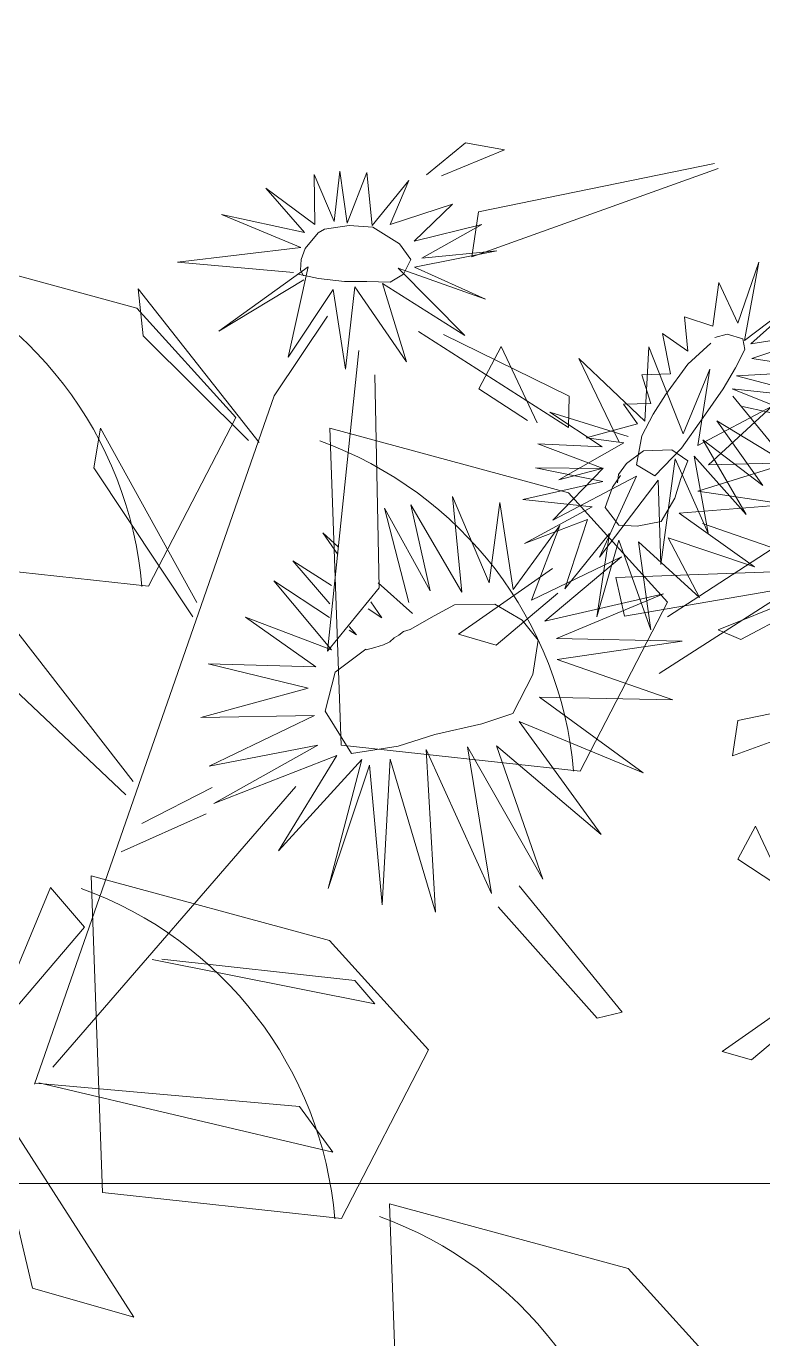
# Model space of a CAD drawing. Header units: millimetres. Extents: x 3614 to 12428, y -844 to 6844.
# Drawn here: x 5505.9656 to 5506.0588, y -474.1626 to -473.9965 of the extents above; entities that cross this region are included whole.
import ezdxf

# ---------------------------------------------------------------- set-up
doc = ezdxf.new("R2010")
doc.units = ezdxf.units.MM
doc.header["$LTSCALE"] = 40
doc.header["$MEASUREMENT"] = 0
doc.layers.get('0').update_dxf_attribs({"linetype": 'CONTINUOUS', "lineweight": 20})
doc.layers.add('Hatch', color=42, linetype='CONTINUOUS', lineweight=15)
doc.layers.add('landscaping', color=3, linetype='CONTINUOUS', lineweight=13)

# ---------------------------------------------------------------- blocks, each defined once
blk = doc.blocks.new('A$C4E7010DC')
at = {"layer": 'landscaping', "linetype": 'Continuous', "lineweight": 9}
for points in [[(2036.762533033689, 570.6752268509152, 0), (1979.372605653261, 576.9445312069292, 0), (1976.631995566131, 653.0094492384669, 0), (2033.903946628969, 637.4694359031272, 0), (2057.670375812479, 611.2151770833443, 0), (2036.762533033689, 570.6752268509152, 0)], [(2140.411362375773, 526.2770942224888, 0), (2083.021434994444, 532.5463985789538, 0), (2080.280824907314, 608.6113166104913, 0), (2137.552775970136, 593.0713032747008, 0), (2161.319205153676, 566.8170444549032, 0), (2140.411362375773, 526.2770942224888, 0)], [(2083.086856998344, 418.8484730432682, 0), (2025.696929617916, 425.1177773992821, 0), (2022.956319529884, 501.1826954308053, 0), (2080.228270592707, 485.6426820950145, 0), (2103.994699776231, 459.3884232752316, 0), (2083.086856998344, 418.8484730432682, 0)], [(2154.742436732748, 340.0674337579403, 0), (2097.352509352321, 346.3367381144053, 0), (2094.611899265176, 422.4016561459429, 0), (2151.883850327111, 406.8616428101377, 0), (2175.650279510621, 380.6073839903547, 0), (2154.742436732748, 340.0674337579403, 0)]]:
    blk.add_polyline3d(points, dxfattribs=at)
at = {"layer": 'landscaping', "lineweight": 9}
for centre in [(1942.741455512121, 562.7130866112564), (2046.390284853289, 518.3149539828153), (1989.065779475859, 410.8863328035949), (2060.721359211166, 332.105293518267)]:
    blk.add_arc(centre, 92.75070268292367, 4.906589353820811, 70.17167493991396, dxfattribs=at)
blk = doc.blocks.new('margarita')
at = {"layer": 'landscaping', "color": 86, "linetype": 'Continuous'}
for p, q in [((99.49688093906708, 207.2201196195241), (99.51360220290123, 207.2339131926935)), ((99.51360220290123, 207.2339131926935), (99.53031811175224, 207.2308639009253)), ((99.53031811175224, 207.2308639009253), (99.50332869480292, 207.2197130841956)), ((99.51631449051048, 207.1850031901784), (99.62187697566222, 207.2228961088127)), ((99.6204042191329, 207.2249563741366), (99.5191969427814, 207.2042447606416)), ((99.5191969427814, 207.2042447606416), (99.51631449051048, 207.1850031901784)), ((99.37321339031547, 207.1712214539577), (99.37535788919115, 207.1511020485603)), ((99.42513771189131, 207.1053350306001), (99.37321339031547, 207.1712214539577)), ((99.43160235658723, 207.125398115781), (99.45447021630629, 207.1595921862732)), ((99.37535788919115, 207.1511020485603), (99.42054645176444, 207.1062466639941)), ((99.55778343350849, 207.1118205441271), (99.49348139871944, 207.153019702517)), ((99.50408664023031, 207.1516688870242), (99.55805391690765, 207.1252456772266)), ((99.4543852000016, 207.0159543611393), (99.46786367074913, 207.1448739763589)), ((99.52892754416962, 207.1464953635664), (99.51925044722358, 207.1283565848949)), ((99.54429598068148, 207.113817105577), (99.52892754416962, 207.1464953635664)), ((99.47465873755036, 207.1343530061961), (99.47663818579343, 207.0430375763354)), ((99.51925044722358, 207.1283565848949), (99.5401404115734, 207.1147625374301)), ((99.43160235658723, 207.125398115781), (99.32878207112957, 206.8303359649322)), ((99.55805391690765, 207.1252456772266), (99.55778343350849, 207.1118205441271)), ((99.35713951811695, 207.1114702909357), (99.35422210382404, 207.0945800595919)), ((99.39837136991716, 207.0367845331086), (99.35713951811695, 207.1114702909357)), ((99.35422210382404, 207.0945800595919), (99.39665870355024, 207.0306757739947)), ((99.65536276510142, 207.0665017790303), (99.60024191108141, 207.0307094095631)), ((99.59659198065262, 207.0063371123211), (99.67841401139452, 207.0588707509657)), ((99.55089615778502, 207.0512973060239), (99.51063925821978, 207.0231795330253)), ((99.62190731880173, 207.0251090081781), (99.67904780469887, 207.0480159833913)), ((99.6842401230834, 207.0487818618369), (99.6317070517766, 207.0209795700062)), ((99.47663818579343, 207.0430375763354), (99.4543852000016, 207.0159543611393)), ((99.52675510581815, 207.0184528067595), (99.55316972695351, 207.0407886710868)), ((99.37107491241852, 206.960043501659), (99.3161483945307, 207.030768221649)), ((99.51063925821978, 207.0231795330253), (99.52675510581815, 207.0184528067595)), ((99.6317070517766, 207.0209795700062), (99.62190731880173, 207.0251090081781)), ((99.31482653241423, 207.004584556158), (99.36786983964242, 206.954360592413)), ((99.44080880702963, 206.9578452768334), (99.33667201476726, 206.8376500976489)), ((99.37480366645431, 206.9420379575585), (99.40496634672165, 206.957419874608)), ((99.36597168717152, 206.9299426444608), (99.40233971985948, 206.9461680224347)), ((99.30481055921372, 206.8404301960307), (99.3356652835552, 206.9145515841706)), ((99.3356652835552, 206.9145515841706), (99.35025337107763, 206.8975699898863)), ((99.58073259360563, 206.8611105066195), (99.53656949015793, 206.9152831108667)), ((99.52764471391122, 206.9062588195403), (99.56998494198385, 206.8586468821319)), ((99.35025337107763, 206.8975699898863), (99.30771738774266, 206.8480829388655)), ((99.47472551100613, 206.8646603386921), (99.37918422720458, 206.8836939966327)), ((99.38340259459328, 206.8838396900602), (99.46607394859596, 206.8746762107894)), ((99.46607394859596, 206.8746762107894), (99.47472551100613, 206.8646603386921)), ((99.56998494198385, 206.8586468821319), (99.58073259360563, 206.8611105066195)), ((99.29824101170128, 206.844268591461), (99.37138902698015, 206.7303989232402)), ((99.3278450784683, 206.7427792303838), (99.30481055921372, 206.8404301960307)), ((99.32918876733568, 206.8307306017217), (99.44240861396764, 206.8206751324769)), ((99.45675645373429, 206.8011403090579), (99.33063841205403, 206.8308430570067)), ((99.44240861396764, 206.8206751324769), (99.45675645373429, 206.8011403090579)), ((99.37138902698015, 206.7303989232402), (99.3278450784683, 206.7427792303838))]:
    blk.add_line(p, q, dxfattribs=at)
at = {"layer": 'landscaping', "color": 50, "linetype": 'Continuous'}
for p, q in [((99.44865793500477, 207.2203466353782), (99.45723350199316, 207.2001263194602)), ((99.44903395621792, 207.1988202378852), (99.44865793500477, 207.2203466353782)), ((99.45723350199316, 207.2001263194602), (99.45976015501371, 207.2217434875109)), ((99.45976015501371, 207.2217434875109), (99.46278168259056, 207.199485507434)), ((99.46278168259056, 207.199485507434), (99.47123156972313, 207.2211609649249)), ((99.47123156972313, 207.2211609649249), (99.4735333669676, 207.1984449474611)), ((99.4735333669676, 207.1984449474611), (99.48928515237516, 207.2177410212965)), ((99.48928515237516, 207.2177410212965), (99.48126883903812, 207.1987772197136)), ((99.42798643774869, 207.2144582221641), (99.44903395621792, 207.1988202378852)), ((99.44455755834792, 207.1953937606694), (99.42798643774869, 207.2144582221641)), ((99.48126883903812, 207.1987772197136), (99.5080775640852, 207.2075509410652)), ((99.5080775640852, 207.2075509410652), (99.49162960957274, 207.1916822905435)), ((99.40892789893408, 207.2030730936508), (99.44455755834792, 207.1953937606694)), ((99.44300584434771, 207.1889815409554), (99.40892789893408, 207.2030730936508)), ((99.44486966942812, 207.1885905216847), (99.45038547379974, 207.1953102532372)), ((99.45038547379974, 207.1953102532372), (99.45317453261785, 207.1968656235823)), ((99.45317453261785, 207.1968656235823), (99.4637300003113, 207.1983544643309)), ((99.4637300003113, 207.1983544643309), (99.47381067091735, 207.1976630526345)), ((99.47381067091735, 207.1976630526345), (99.48525258824414, 207.190517590166)), ((99.49162960957274, 207.1916822905435), (99.52060748678268, 207.1988830669198)), ((99.52060748678268, 207.1988830669198), (99.49488569552094, 207.1844374216496)), ((99.39002471858645, 207.1827291458107), (99.44300584434771, 207.1889815409554)), ((99.48525258824414, 207.190517590166), (99.49008582849794, 207.183797272789)), ((99.44290211827798, 207.1791992167986), (99.44318384437963, 207.1839071079829)), ((99.44318384437963, 207.1839071079829), (99.44486966942812, 207.1885905216847)), ((99.49008582849794, 207.183797272789), (99.48701304956866, 207.1775338565764)), ((99.5269814480394, 207.1875972365607), (99.49173581458332, 207.1805772408138)), ((99.49488569552094, 207.1844374216496), (99.5269814480394, 207.1875972365607)), ((99.43984604199804, 207.178293139666), (99.39002471858645, 207.1827291458107)), ((99.4461311725755, 207.1806553199357), (99.40784948951088, 207.1530508516971)), ((99.43759857476593, 207.1419705159855), (99.4461311725755, 207.1806553199357)), ((99.45061594578812, 207.1756471800376), (99.4418485577243, 207.1775106744805)), ((99.44416074810371, 207.1768866346996), (99.44290211827798, 207.1791992167986)), ((99.48701304956866, 207.1775338565764), (99.48134683140366, 207.1741494823797)), ((99.48476137347973, 207.180170605482), (99.51329995605565, 207.151323428626)), ((99.52222779149557, 207.1668765127689), (99.48476137347973, 207.180170605482)), ((99.49173581458332, 207.1805772408138), (99.52222779149557, 207.1668765127689)), ((99.40784948951088, 207.1530508516971), (99.444294936494, 207.1751568316834)), ((99.46171123263693, 207.1743664756473), (99.45061594578812, 207.1756471800376)), ((99.4713001659583, 207.1744413272491), (99.46171123263693, 207.1743664756473)), ((99.46608589568498, 207.1721612152959), (99.46214765873206, 207.1367786398857)), ((99.4883068996375, 207.1400125349448), (99.46608589568498, 207.1721612152959)), ((99.48134683140366, 207.1741494823797), (99.4713001659583, 207.1744413272491)), ((99.4780558261548, 207.1734919799437), (99.4883068996375, 207.1400125349448)), ((99.51329995605565, 207.151323428626), (99.4780558261548, 207.1734919799437)), ((99.45690151878273, 207.1710475412338), (99.43759857476593, 207.1419705159855)), ((99.46214765873206, 207.1367786398857), (99.45690151878273, 207.1710475412338)), ((99.59223256794589, 207.1463350211693), (99.59047228437277, 207.1145025268941)), ((99.60693624994143, 207.1090766304929), (99.59223256794589, 207.1463350211693)), ((99.56213111214458, 207.1414643244374), (99.57950468216123, 207.1055003054064)), ((99.59047228437277, 207.1145025268941), (99.56213111214458, 207.1414643244374)), ((99.61834962946803, 207.1367693143246), (99.60693624994143, 207.1090766304929)), ((99.61315379049128, 207.1041256776036), (99.61834962946803, 207.1367693143246)), ((99.54977228383284, 207.1184084065686), (99.57222257776093, 207.1034870623753)), ((99.58339496816923, 207.1079745994012), (99.54977228383284, 207.1184084065686)), ((99.64510005817404, 207.1209137528698), (99.61315379049128, 207.1041256776036)), ((99.61773735684193, 207.0957882059539), (99.64510005817404, 207.1209137528698)), ((99.54455853334372, 207.1047823494049), (99.57264384968124, 207.0942810689492)), ((99.57222257776093, 207.1034870623753), (99.54455853334372, 207.1047823494049)), ((99.54360092004524, 207.0945646798674), (99.57249954458744, 207.0886550560584)), ((99.57264384968124, 207.0942810689492), (99.54360092004524, 207.0945646798674)), ((99.61321055301792, 207.0845684865221), (99.65223389307852, 207.096651824328)), ((99.65223389307852, 207.096651824328), (99.61773735684193, 207.0957882059539)), ((99.57249954458744, 207.0886550560584), (99.5382426812282, 207.080926411107)), ((99.50801519587989, 207.0822397628437), (99.51206890921443, 207.0412585308439)), ((99.52371783566588, 207.0452404094878), (99.50801519587989, 207.0822397628437)), ((99.6517182759268, 207.0788616571573), (99.61321055301792, 207.0845684865221)), ((99.47879712701193, 207.0772560505093), (99.48922875624565, 207.0367685783544)), ((99.49845973795834, 207.0418326899859), (99.47879712701193, 207.0772560505093)), ((99.49020680271204, 207.0786847773606), (99.49845973795834, 207.0418326899859)), ((99.51206890921443, 207.0412585308439), (99.49020680271204, 207.0786847773606)), ((99.52833922361279, 207.0796519124395), (99.52371783566588, 207.0452404094878)), ((99.53400006502724, 207.0424161982066), (99.52833922361279, 207.0796519124395)), ((99.5382426812282, 207.080926411107), (99.56794466561321, 207.077797249304)), ((99.56794466561321, 207.077797249304), (99.53882577617863, 207.062135222101)), ((99.60519900083773, 207.0750724126138), (99.6517182759268, 207.0788616571573)), ((99.53882577617863, 207.062135222101), (99.5658851876486, 207.0723837496484)), ((99.5658851876486, 207.0723837496484), (99.55623246696058, 207.0426561433492)), ((99.63746533688824, 207.0520359530144), (99.60519900083773, 207.0750724126138)), ((99.64408400494509, 207.0607008086479), (99.61517137463278, 207.0705922763563)), ((99.4588511893388, 207.0573728337844), (99.45234397603001, 207.0666914656554)), ((99.45901270863165, 207.0606952779932), (99.45234397603001, 207.0666914656554)), ((99.55403766137572, 207.0698711843212), (99.53400006502724, 207.0424161982066)), ((99.5419434570777, 207.0377796679593), (99.55403766137572, 207.0698711843212)), ((99.55623246696058, 207.0426561433492), (99.5753889092778, 207.0664199226727)), ((99.5753889092778, 207.0664199226727), (99.56985025358759, 207.0306704687172)), ((99.56985025358759, 207.0306704687172), (99.57940994528565, 207.0634720878026)), ((99.57940994528565, 207.0634720878026), (99.59303695264386, 207.0250429180166)), ((99.58777195422931, 207.0628519648928), (99.61397650652428, 207.0389831816175)), ((99.59303695264386, 207.0250429180166), (99.58777195422931, 207.0628519648928)), ((99.60047171306931, 207.0645623129311), (99.63746533688824, 207.0520359530144)), ((99.61397650652428, 207.0389831816175), (99.60047171306931, 207.0645623129311)), ((99.45540519242307, 207.0362029014685), (99.4395698361412, 207.0546524264872)), ((99.4561289378816, 207.044082479726), (99.4395698361412, 207.0546524264872)), ((99.58046208005285, 207.0563433811146), (99.5419434570777, 207.0377796679593)), ((99.54759888941092, 207.0288001734787), (99.58046208005285, 207.0563433811146)), ((99.45530693662351, 207.0304099500793), (99.43134196178696, 207.0460442814715)), ((99.43134196178696, 207.0460442814715), (99.45609613293516, 207.0164481672711)), ((99.47616405943464, 207.0452705951883), (99.49090995793811, 207.0320083471763)), ((99.47306319487384, 207.0370160425671), (99.47777443073728, 207.0302651976838)), ((99.59845971918017, 207.0405339996325), (99.54759888941092, 207.0288001734787)), ((99.55254838428628, 207.0213957984565), (99.59845971918017, 207.0405339996325)), ((99.4718078896433, 207.0340751456326), (99.47777443073728, 207.0302651976838)), ((99.41928195260073, 207.0304367857267), (99.44936562832943, 207.0092249803189)), ((99.45609613293516, 207.0164481672711), (99.41928195260073, 207.0304367857267)), ((99.46376681904323, 207.0264594210709), (99.46682563608485, 207.0228953202991)), ((99.46371427782087, 207.0249257635401), (99.46682563608485, 207.0228953202991)), ((99.60645879254484, 207.0201425840295), (99.55254838428628, 207.0213957984565)), ((99.55295557996048, 207.012371259871), (99.60645879254484, 207.0201425840295)), ((99.40318021173037, 207.0105318217741), (99.44613571030865, 207.0000998386988)), ((99.44936562832943, 207.0092249803189), (99.40318021173037, 207.0105318217741)), ((99.60257357769966, 206.9950278655834), (99.55295557996048, 207.012371259871)), ((99.44613571030865, 207.0000998386988), (99.40015534934895, 206.9874758113313)), ((99.54531434476542, 206.9962008348089), (99.60257357769966, 206.9950278655834)), ((99.58983035122186, 206.963790711681), (99.54531434476542, 206.9962008348089)), ((99.40015534934895, 206.9874758113313), (99.4487963258042, 206.9883514250963)), ((99.4487963258042, 206.9883514250963), (99.40367384744677, 206.9665562771069)), ((99.53664581605356, 206.9857480834018), (99.58983035122186, 206.963790711681)), ((99.57175189678104, 206.9373924147277), (99.53664581605356, 206.9857480834018)), ((99.40367384744677, 206.9665562771069), (99.45022269909289, 206.9756015529701)), ((99.45022269909289, 206.9756015529701), (99.40564171061779, 206.9505886464899)), ((99.51444102427764, 206.9749684309861), (99.54669596272501, 206.9182421761506)), ((99.52471923744163, 206.9120087806208), (99.51444102427764, 206.9749684309861)), ((99.526947418071, 206.9753959813172), (99.57175189678104, 206.9373924147277)), ((99.54669596272501, 206.9182421761506), (99.526947418071, 206.9753959813172)), ((99.40564171061779, 206.9505886464899), (99.45844122357911, 206.9711679097429)), ((99.45844122357911, 206.9711679097429), (99.43346715787027, 206.9302879141586)), ((99.43346715787027, 206.9302879141586), (99.46907538256113, 206.9694572529248)), ((99.46907538256113, 206.9694572529248), (99.45469713115361, 206.914185650609)), ((99.47784910707928, 206.9071050619522), (99.48130664391834, 206.9696819162349)), ((99.48130664391834, 206.9696819162349), (99.50069571985952, 206.9039867243403)), ((99.49673924374376, 206.9737757671884), (99.52471923744163, 206.9120087806208)), ((99.50069571985952, 206.9039867243403), (99.49673924374376, 206.9737757671884)), ((99.45469713115361, 206.914185650609), (99.47247340018896, 206.967002710156)), ((99.47247340018896, 206.967002710156), (99.47784910707928, 206.9071050619522))]:
    blk.add_line(p, q, dxfattribs=at)
for points in [[(99.57881458486395, 207.0880586876274), (99.5792620418863, 207.0917162506435), (99.58269551907301, 207.096329621473), (99.58985682870123, 207.1017748019478), (99.60207416849676, 207.1021789260905), (99.60900253250166, 207.0974646586803), (99.6059381364032, 207.0899812364316), (99.60339219571821, 207.081451779296), (99.59744847629696, 207.0715724878514), (99.58725515490721, 207.0695139497669), (99.57934191622444, 207.0699863389523), (99.57351003142028, 207.0775038069199), (99.57662222989045, 207.0862587349421), (99.58002778661086, 207.0912320244399)], [(99.48989400821456, 207.0251803190454), (99.5002076424878, 207.0310666279969), (99.50889892278644, 207.0357568781792), (99.52612601550872, 207.0360220504772), (99.537868318006, 207.0291676923704), (99.54478567825007, 207.0206000315316), (99.54247186445923, 207.0059622307489), (99.53385234711531, 206.9892274529273), (99.52061936466741, 206.9847194843674), (99.5004876064641, 206.9802129549221), (99.4847040767592, 206.9752383240759), (99.46468342296318, 206.9720794243323), (99.45336009779129, 206.9902119694392), (99.45767184495004, 207.0068803768445), (99.47092061038386, 207.0167446101384)], [(99.48989400821456, 207.0251803190454), (99.48700791346508, 207.0243586414345), (99.48504875627395, 207.0227332476048), (99.48305160727271, 207.0216234598485), (99.48112744790987, 207.0199606607777), (99.47844078237772, 207.0186369035053), (99.47477641099279, 207.0175171395326), (99.47097846768186, 207.0164642451389), (99.47092061038386, 207.0167446101384)]]:
    blk.add_lwpolyline(points, dxfattribs=at)
blk = doc.blocks.new('FLORES')
at = {"color": 86, "linetype": 'Continuous'}
for p, q in [((-0.308656170687442, -0.4403979416059089), (-0.2909181706874335, -0.4125879416063185)), ((-0.2909181706874335, -0.4125879416063185), (-0.2881541706875907, -0.4270349416058822)), ((-0.2881541706875907, -0.4270349416058822), (-0.2961511706877502, -0.4478019416058602)), ((-0.3604181706874954, -0.5268969416059122), (-0.3655061706873823, -0.4898769416061556)), ((-0.3564921706876305, -0.5263549416061438), (-0.3428241706875781, -0.4931279416062468)), ((-0.3322101706877731, -0.5016159416057349), (-0.3573641706877026, -0.5297859416062352)), ((-0.449983170687716, -0.5135339416058855), (-0.4428591706875127, -0.5267169416059119)), ((-0.3700131706874856, -0.5444139416061377), (-0.449983170687716, -0.5135339416058855)), ((-0.3508221706876213, -0.5935329416063837), (-0.2646001706877143, -0.5124509416057778)), ((-0.2646001706877143, -0.5124509416057778), (-0.2648901706876643, -0.5397189416055995)), ((-0.2327571706875062, -0.5167849416059767), (-0.2187991706875039, -0.5232859416058206)), ((-0.2161821706874036, -0.6666689416063605), (-0.2327571706875062, -0.5167849416059767)), ((-0.2187991706875039, -0.5232859416058206), (-0.2126921706878022, -0.6547499416058713)), ((-0.4428591706875127, -0.5267169416059119), (-0.3730671706877331, -0.5482059416056586)), ((-0.3605631706874703, -0.5292449416058957), (-0.3499481706877816, -0.6310939416055703)), ((-0.6451081706874504, -0.5435119416063685), (-0.6615381706875783, -0.547844941606229)), ((-0.627370170687442, -0.5559709416059491), (-0.6451081706874504, -0.5435119416063685)), ((-0.2648901706876643, -0.5397189416055995), (-0.3548921706875774, -0.5998529416058886)), ((-0.6615381706875783, -0.547844941606229), (-0.6337671706875483, -0.5568749416063952)), ((-0.4526701706874121, -0.5547479416057399), (-0.3434311706875235, -0.6679089416059583)), ((-0.4197911706875459, -0.5677999416059833), (-0.4526701706874121, -0.5547479416057399)), ((-0.3490231706875022, -0.6506649416062942), (-0.4197911706875459, -0.5677999416059833)), ((-0.2126921706878022, -0.6547499416058713), (-0.1940821706877216, -0.5776419416063732)), ((-0.1940821706877216, -0.5776419416063732), (-0.1930631706874521, -0.6123139416061463)), ((-0.5469641706874029, -0.6648629416061455), (-0.500291170687575, -0.59515794160626)), ((-0.500291170687575, -0.59515794160626), (-0.5008731706876972, -0.6153829416055601)), ((-0.5008731706876972, -0.6153829416055601), (-0.5424571706877545, -0.6635989416056987)), ((-0.1809951706874528, -0.6175499416061144), (-0.22257917068751, -0.6803939416061553)), ((-0.1930631706874521, -0.6123139416061463), (-0.2073131706876268, -0.6524029416062262)), ((-0.629260170687445, -0.6247739416060654), (-0.6810221706874984, -0.6552919416056397)), ((-0.6797141706876177, -0.6686559416060049), (-0.6187911706876151, -0.6226069416055111)), ((-0.5692111706877371, -0.7562379416061163), (-0.5926201706876384, -0.6287469416059253)), ((-0.2562711706874836, -0.6365349416058166), (-0.3506621706875705, -0.7441879416058442)), ((-0.2474971706875806, -0.6701839416057851), (-0.2562711706874836, -0.6365349416058166)), ((-0.5985811706874813, -0.6397619416059686), (-0.5934921706877107, -0.7309569416059392)), ((-0.5149761706876747, -0.7311379416062778), (-0.4796441706877488, -0.6534869416057631)), ((-0.4796441706877488, -0.6534869416057631), (-0.475429170687818, -0.670100941605881)), ((-0.6810221706874984, -0.6552919416056397), (-0.6797141706876177, -0.6686559416060049)), ((-0.4261371706876674, -0.6580009416059625), (-0.4408241706875346, -0.6679339416062362)), ((-0.3867351706877855, -0.8181789416060496), (-0.4261371706876674, -0.6580009416059625)), ((-0.0684561706877105, -0.6587229416057312), (-0.21211017068768, -0.6648629416061455)), ((-0.0715101706875032, -0.6802129416058165), (-0.0684561706877105, -0.6587229416057312)), ((-0.4408241706875346, -0.6679339416062362), (-0.3848451706877824, -0.8299169416061998)), ((-0.2147291706875478, -0.6670309416061287), (-0.0715101706875032, -0.6802129416058165)), ((-0.475429170687818, -0.670100941605881), (-0.5127961706877217, -0.7370959416060145)), ((-0.3490231706875022, -0.7438289416061821), (-0.2474971706875806, -0.6701839416057851)), ((-0.7958881706873911, -0.7307769416059386), (-0.773496170687537, -0.7213859416063431)), ((-0.773496170687537, -0.7213859416063431), (-0.7157721706877567, -0.7528079416063636)), ((-0.7102481706876063, -0.776824941606094), (-0.7958881706873911, -0.7307769416059386)), ((-0.5934921706877107, -0.7309569416059392), (-0.5692111706877371, -0.7562379416061163)), ((-0.4818261706874696, -0.8055379416057917), (-0.4325341706877738, -0.7307769416059386)), ((-0.4325341706877738, -0.7307769416059386), (-0.4291911706874603, -0.7567799416058847)), ((-0.1245801706874374, -0.7609339416060834), (-0.2327571706875062, -0.7313189416057071)), ((-0.2314481706877416, -0.7291509416057238), (-0.1289421706875657, -0.7419729416063205)), ((-0.1289421706875657, -0.7419729416063205), (-0.1245801706874374, -0.7609339416060834)), ((-0.4291911706874603, -0.7567799416058847), (-0.4781911706874383, -0.8109559416055276)), ((-0.3548921706875774, -0.76617094160639), (-0.4129061706877624, -0.9021509416064076)), ((-0.3668151706876017, -0.7948829416057493), (-0.2618361706874168, -0.7822429416058299)), ((-0.2618361706874168, -0.7822429416058299), (-0.2762311706875664, -0.8003019416058235)), ((-0.2762311706875664, -0.8003019416058235), (-0.3655061706873823, -0.7974119416060717)), ((-0.1469721706877465, -0.8340709416063987), (-0.13417717068765, -0.8003019416058235)), ((-0.13417717068765, -0.8003019416058235), (-0.1231261706876978, -0.8176379416057102)), ((-0.4841511706873975, -0.8237779416061242), (-0.5154131706878218, -0.8107749416060983)), ((-0.5511811706875565, -0.8131229416060817), (-0.4380601706876919, -0.9249039416056914)), ((-0.1231261706876978, -0.8176379416057102), (-0.1429021706877904, -0.832806941605952)), ((-0.4744101706875484, -0.8351539416055969), (-0.5119241706876494, -0.8217899416061412)), ((-0.4110161706877591, -0.8981769416062093), (-0.2778311706876195, -0.847613941605516)), ((-0.2778311706876195, -0.847613941605516), (-0.2784131706877417, -0.8692839416056017)), ((-0.4430041706874876, -0.8481549416058554), (-0.4562351706873926, -0.8662139416058494)), ((-0.4065091706876558, -0.9196679416057236), (-0.4430041706874876, -0.8481549416058554)), ((-0.6832041706876737, -0.9203899416064016), (-0.6433631706874225, -0.8629639416060966)), ((-0.4562351706873926, -0.8662139416058494), (-0.4099991706877121, -0.9122629416063432)), ((-0.6337671706875483, -0.8712709416061557), (-0.6722981706876965, -0.922014941606278)), ((-0.2784131706877417, -0.8692839416056017), (-0.4066541706876309, -0.8983589416059771)), ((-0.5777891706876801, -0.9086519416062516), (-0.4840061706874226, -0.8822859416061986)), ((-0.4882231706875757, -0.8824669416056281), (-0.5699381706873794, -0.8979969416062091)), ((-0.2423531706873803, -0.8947459416061176), (-0.2142921706874006, -0.8826479416059669)), ((-0.2423531706873803, -0.8947459416061176), (-0.3404971706874278, -0.924000941605584)), ((-0.1487171706877746, -0.8969139416061009), (-0.1064061706876203, -0.9218339416059392)), ((-0.5699381706873794, -0.8979969416062091), (-0.5777891706876801, -0.9086519416062516)), ((-0.4134881706874296, -0.90594194160559), (-0.2909181706874335, -0.953074941605621)), ((-0.2814671706875344, -0.9097349416063591), (-0.2269411706876383, -0.9333909416057506)), ((-0.2174901706877392, -0.928515941606122), (-0.2762311706875664, -0.9100969416061276)), ((-0.1221081706877669, -0.9277929416060144), (-0.1501711706875142, -0.9075669416063761)), ((-0.4002561706876408, -0.9153329416060956), (-0.464378170687411, -1.034518941605995)), ((-0.2945511706876971, -0.9844959416062125), (-0.4043291706877028, -0.9135279416062188)), ((-0.4043291706877028, -0.9135279416062188), (-0.3631791706876868, -1.018626941605645)), ((-0.3310461706875287, -1.012486941606141), (-0.4002561706876408, -0.9153329416060956)), ((-0.6722981706876965, -0.922014941606278), (-0.6832041706876737, -0.9203899416064016)), ((-0.4219221706877363, -1.018807941605982), (-0.4065091706876558, -0.9196679416057236)), ((-0.1064061706876203, -0.9218339416059392), (-0.1221081706877669, -0.9277929416060144)), ((-0.5549611706875625, -0.9705919416058464), (-0.4315181706876106, -0.931223941606106)), ((-0.4300641706874161, -0.931223941606106), (-0.5421671706878044, -0.9500059416062072)), ((-0.2269411706876383, -0.9333909416057506), (-0.2174901706877392, -0.928515941606122)), ((-0.5421671706878044, -0.9500059416062072), (-0.5549611706875625, -0.9705919416058464)), ((-0.2909181706874335, -0.953074941605621), (-0.2945511706876971, -0.9844959416062125)), ((-0.3631791706876868, -1.018626941605645), (-0.3310461706875287, -1.012486941606141)), ((-0.464378170687411, -1.034518941605995), (-0.4219221706877363, -1.018807941605982))]:
    blk.add_line(p, q, dxfattribs=at)
at = {"color": 221, "linetype": 'Continuous'}
for p, q in [((-0.3605991706873794, -0.4380209416061124), (-0.3660791706876409, -0.4543059416058103)), ((-0.3594161706875241, -0.4561739416060961), (-0.3605991706873794, -0.4380209416061124)), ((-0.3461961706877048, -0.437220941606313), (-0.3594161706875241, -0.4561739416060961)), ((-0.3508181706876314, -0.4552409416058369), (-0.3461961706877048, -0.437220941606313)), ((-0.3959571706874669, -0.4421589416063513), (-0.3935921706876399, -0.4572419416056733)), ((-0.377902170687463, -0.4549739416063975), (-0.3959571706874669, -0.4421589416063513)), ((-0.3749991706874027, -0.4416249416056531), (-0.3705931706873855, -0.4548399416055986)), ((-0.3660791706876409, -0.4543059416058103), (-0.3749991706874027, -0.4416249416056531)), ((-0.3236271706875016, -0.4437609416057171), (-0.3508181706876314, -0.4552409416058369)), ((-0.338674170687824, -0.4588449416062872), (-0.3236271706875016, -0.4437609416057171)), ((-0.4273411706878111, -0.4494999416058933), (-0.4117561706877101, -0.4617809416061506)), ((-0.3993961706875382, -0.4609809416063513), (-0.4273411706878111, -0.4494999416058933)), ((-0.3875741706875999, -0.446697941605919), (-0.377902170687463, -0.4549739416063975)), ((-0.3705931706873855, -0.4548399416055986), (-0.3875741706875999, -0.446697941605919)), ((-0.4112181706874767, -0.4527049416058734), (-0.3993961706875382, -0.4609809416063513)), ((-0.3935921706876399, -0.4572419416056733), (-0.4112181706874767, -0.4527049416058734)), ((-0.2868701706876493, -0.4563079416059851), (-0.338674170687824, -0.4588449416062872)), ((-0.3254541706875499, -0.4651179416062521), (-0.2868701706876493, -0.4563079416059851)), ((-0.4117561706877101, -0.4617809416061506), (-0.4459341706875934, -0.4637829416063255)), ((-0.4459341706875934, -0.4637829416063255), (-0.4149811706876392, -0.4693899416063803)), ((-0.2587121706875735, -0.4719249416060052), (-0.3254541706875499, -0.4651179416062521)), ((-0.4149811706876392, -0.4693899416063803), (-0.4578621706874915, -0.4748619416062071)), ((-0.4578621706874915, -0.4748619416062071), (-0.4045561706876982, -0.4712589416060954)), ((-0.4045561706876982, -0.4712589416060954), (-0.4477611706876419, -0.4931499416055092)), ((-0.4477611706876419, -0.4931499416055092), (-0.3944521706877424, -0.4721919416063546)), ((-0.4146591706877702, -0.4936829416058687), (-0.3885411706875459, -0.4685889416062424)), ((-0.3944521706877424, -0.4721919416063546), (-0.4146591706877702, -0.4936829416058687)), ((-0.3885411706875459, -0.4685889416062424), (-0.3941301706874185, -0.5030269416059241)), ((-0.3941301706874185, -0.5030269416059241), (-0.377902170687463, -0.4693899416063803)), ((-0.377902170687463, -0.4693899416063803), (-0.3748921706875592, -0.4938169416057577)), ((-0.3748921706875592, -0.4938169416057577), (-0.3689821706877012, -0.4697899416062798)), ((-0.3689821706877012, -0.4697899416062798), (-0.3607061706876777, -0.5014249416056487)), ((-0.3607061706876777, -0.5014249416056487), (-0.3622111706874023, -0.4705909416055081)), ((-0.3622111706874023, -0.4705909416055081), (-0.3346971706875195, -0.4946179416058956)), ((-0.3458741706873809, -0.4729929416055825), (-0.3036361706873833, -0.4999569416061719)), ((-0.3346971706875195, -0.4946179416058956), (-0.3458741706873809, -0.4729929416055825)), ((-0.3366311706874114, -0.4715259416055348), (-0.2839691706878113, -0.4919479416060426)), ((-0.3036361706873833, -0.4999569416061719), (-0.3366311706874114, -0.4715259416055348)), ((-0.3263141706876524, -0.4701899416061793), (-0.2587121706875735, -0.4719249416060052)), ((-0.2839691706878113, -0.4919479416060426), (-0.3216931706876096, -0.4696559416063907)), ((-0.1599441706877371, -0.4927499416056095), (-0.1486581706878098, -0.534929941605981)), ((-0.1457571706875171, -0.5251849416056871), (-0.1599441706877371, -0.4927499416056095)), ((-0.1371591706876245, -0.5022259416057864), (-0.1457571706875171, -0.5251849416056871)), ((-0.1321081706875304, -0.5257189416063853), (-0.1371591706876245, -0.5022259416057864)), ((-0.1867041706874772, -0.5105019416062646), (-0.1519901706875828, -0.5369309416058174)), ((-0.1486581706878098, -0.534929941605981), (-0.1867041706874772, -0.5105019416062646)), ((-0.1170611706876627, -0.5194449416060821), (-0.1321081706875304, -0.5257189416063853)), ((-0.1173831706875319, -0.5383999416056326), (-0.1170611706876627, -0.5194449416060821)), ((-0.1042701706875562, -0.5275869416057617), (-0.1173831706875319, -0.5383999416056326)), ((-0.1069581706875908, -0.5498789416063234), (-0.1042701706875562, -0.5275869416057617)), ((-0.2004621706875298, -0.5331939416058163), (-0.1518831706877393, -0.5449399416059464)), ((-0.1519901706875828, -0.5369309416058174), (-0.2004621706875298, -0.5331939416058163)), ((-0.1518831706877393, -0.5449399416059464), (-0.195518170687734, -0.5550859416055687)), ((-0.6018781706876837, -0.5529489416060756), (-0.6024161706874624, -0.5757749416055165)), ((-0.5917771706873795, -0.5739059416058013), (-0.6018781706876837, -0.5529489416060756)), ((-0.5904861706877969, -0.5514809416056892), (-0.5917771706873795, -0.5739059416058013)), ((-0.5862951706878051, -0.572837941606224), (-0.5904861706877969, -0.5514809416056892)), ((-0.5793091706874804, -0.5520149416063873), (-0.5862951706878051, -0.572837941606224)), ((-0.5780191706877817, -0.5735059416059018), (-0.5793091706874804, -0.5520149416063873)), ((-0.0911591706878028, -0.5493449416056251), (-0.1069581706875908, -0.5498789416063234)), ((-0.0949201706877432, -0.5652299416063329), (-0.0911591706878028, -0.5493449416056251)), ((-0.6196131706875861, -0.5577549416059924), (-0.6101541706877072, -0.5760419416058653)), ((-0.6024161706874624, -0.5757749416055165), (-0.6196131706875861, -0.5577549416059924)), ((-0.5582441706875727, -0.5562869416056059), (-0.5780191706877817, -0.5735059416059018)), ((-0.5732911706874404, -0.576575941605654), (-0.5582441706875727, -0.5562869416056059)), ((-0.195518170687734, -0.5550859416055687), (-0.1428541706874569, -0.5538839416061025)), ((-0.1428541706874569, -0.5538839416061025), (-0.1902521706876143, -0.5701689416058005)), ((-0.5383621706875203, -0.5661639416060213), (-0.5732911706874404, -0.576575941605654)), ((-0.5712481706874826, -0.5828489416056187), (-0.5383621706875203, -0.5661639416060213)), ((-0.1902521706876143, -0.5701689416058005), (-0.1399531706876189, -0.5608249416057447)), ((-0.1399531706876189, -0.5608249416057447), (-0.1844481706877161, -0.5828489416056187)), ((-0.1400601706874625, -0.5646959416056349), (-0.1676821706875273, -0.6044729416055931)), ((-0.0799821706874866, -0.5644299416056242), (-0.0949201706877432, -0.5652299416063329)), ((-0.0867531706877856, -0.5757749416055165), (-0.0799821706874866, -0.5644299416056242)), ((-0.6101541706877072, -0.5760419416058653), (-0.6375611706877466, -0.5693679416056625)), ((-0.6375611706877466, -0.5693679416056625), (-0.6199351706874552, -0.5839169416061054)), ((-0.1844481706877161, -0.5828489416056187), (-0.1448971706874147, -0.5708359416060489)), ((-0.6493831706876847, -0.5789789416060671), (-0.6226211706877223, -0.5913919416055367)), ((-0.6199351706874552, -0.5839169416061054), (-0.6493831706876847, -0.5789789416060671)), ((-0.1676821706875273, -0.6044729416055931), (-0.1301721706874161, -0.5775099416062517)), ((-0.1301721706874161, -0.5775099416062517), (-0.1526351706876596, -0.6147509416062463)), ((-0.0581641706877747, -0.581380941606142), (-0.0867531706877856, -0.5757749416055165)), ((-0.0784771706877621, -0.5856529416062699), (-0.0581641706877747, -0.581380941606142)), ((-0.5179421706876896, -0.5849849416056827), (-0.5712481706874826, -0.5828489416056187)), ((-0.5672711706876328, -0.593260941606161), (-0.5179421706876896, -0.5849849416056827)), ((-0.1526351706876596, -0.6147509416062463), (-0.1217891706875491, -0.5873879416060959)), ((-0.1217891706875491, -0.5873879416060959), (-0.1423181706874459, -0.6298349416059068)), ((-0.0415051706874294, -0.6030059416055451), (-0.0784771706877621, -0.5856529416062699)), ((-0.6548651706877138, -0.590723941605859), (-0.6191821706876512, -0.5949969416063255)), ((-0.6226211706877223, -0.5913919416055367), (-0.6548651706877138, -0.590723941605859)), ((-0.6485231706875823, -0.6110149416056743), (-0.612197170687665, -0.5948629416055269)), ((-0.6191821706876512, -0.5949969416063255), (-0.6485231706875823, -0.6110149416056743)), ((-0.612197170687665, -0.5948629416055269), (-0.6384191706876265, -0.6258309416055567)), ((-0.5737201706876079, -0.5913919416055367), (-0.5334181706877246, -0.6159529416057126)), ((-0.5622211706874225, -0.6293009416061182), (-0.5737201706876079, -0.5913919416055367)), ((-0.5714641706873921, -0.5949969416063255), (-0.5703881706873803, -0.5925939416059123)), ((-0.1423181706874459, -0.6298349416059068), (-0.1163081706874038, -0.5957979416055537)), ((-0.1163081706874038, -0.5957979416055537), (-0.1207151706877596, -0.6385109416062849)), ((-0.6384191706876265, -0.6258309416055567), (-0.6049951706874312, -0.6010029416059413)), ((-0.6049951706874312, -0.6010029416059413), (-0.6126261706878326, -0.6351749416056123)), ((-0.6126261706878326, -0.6351749416056123), (-0.5929581706874671, -0.6014039416061792)), ((-0.5929581706874671, -0.6014039416061792), (-0.5862951706878051, -0.6363759416056496)), ((-0.5862951706878051, -0.6363759416056496), (-0.5837151706874977, -0.6018039416060788)), ((-0.5837151706874977, -0.6018039416060788), (-0.5622211706874225, -0.6293009416061182)), ((-0.5334181706877246, -0.6159529416057126), (-0.5714641706873921, -0.5967319416061514)), ((-0.1207151706877596, -0.6385109416062849), (-0.1057751706877354, -0.5965979416062624)), ((-0.1057751706877354, -0.5965979416062624), (-0.0936311706874733, -0.6535949416059454)), ((-0.066224170687434, -0.5985999416055279), (-0.0415051706874294, -0.6030059416055451)), ((-0.0365611706876337, -0.6247629416059794), (-0.066224170687434, -0.5985999416055279)), ((-0.0956741706874311, -0.6074099416057948), (-0.0603131706876923, -0.6470539416062026)), ((-0.0936311706874733, -0.6535949416059454), (-0.0956741706874311, -0.6074099416057948)), ((-0.0839591706877912, -0.6043399416060427), (-0.0365611706876337, -0.6247629416059794)), ((-0.0603131706876923, -0.6470539416062026), (-0.0839591706877912, -0.6043399416060427)), ((-0.5549611706875625, -0.6453599416057046), (-0.5804051706874418, -0.6130369416062535)), ((-0.2913851706877324, -0.6443849416057787), (-0.3078281706877135, -0.6734839416060936)), ((-0.2952531706875163, -0.6708139416062409), (-0.2913851706877324, -0.6443849416057787)), ((-0.3400701706874827, -0.6482559416056688), (-0.3381361706875907, -0.6744189416061204)), ((-0.3195431706878082, -0.6745519416056709), (-0.3400701706874827, -0.6482559416056688)), ((-0.3181451706874725, -0.6485229416060179), (-0.3195431706878082, -0.6745519416056709)), ((-0.3078281706877135, -0.6734839416060936), (-0.3181451706874725, -0.6485229416060179)), ((-0.2684931706877762, -0.6465199416055043), (-0.2952531706875163, -0.6708139416062409)), ((-0.2723861706873833, -0.654913941605912), (-0.2684931706877762, -0.6465199416055043)), ((-0.3685511706877662, -0.658400941605862), (-0.3492061706876086, -0.6820269416060114)), ((-0.3381361706875907, -0.6744189416061204), (-0.3685511706877662, -0.658400941605862)), ((-0.2637631706876675, -0.6881669416055161), (-0.2318431706877675, -0.6724159416056068)), ((-0.2613521706877293, -0.6802339416056498), (-0.2318431706877675, -0.6724159416056068)), ((-0.3492061706876086, -0.6820269416060114), (-0.3917651706875915, -0.6824279416062498)), ((-0.3917651706875915, -0.6824279416062498), (-0.3656491706875897, -0.6901699416060298)), ((-0.2165831706876418, -0.7015149416059216), (-0.2637631706876675, -0.6881669416055161)), ((-0.6406011706878019, -0.732401941605815), (-0.6278071706875892, -0.6942989416059504)), ((-0.6278071706875892, -0.6942989416059504), (-0.6286791706876615, -0.7354709416061384)), ((-0.6286791706876615, -0.7354709416061384), (-0.6097771706874086, -0.6964659416055952)), ((-0.6097771706874086, -0.6964659416055952), (-0.6151551706877001, -0.7338459416062622)), ((-0.3656491706875897, -0.6901699416060298), (-0.3915511706874497, -0.7019149416058214)), ((-0.2664501706878184, -0.6951079416060681), (-0.2165831706876418, -0.7015149416059216)), ((-0.2203441706875822, -0.7190009416056569), (-0.2664501706878184, -0.6951079416060681)), ((-0.6506341706878233, -0.7360129416059067), (-0.6478701706875257, -0.6984509416063815)), ((-0.6478701706875257, -0.6984509416063815), (-0.6406011706878019, -0.732401941605815)), ((-0.6151551706877001, -0.7338459416062622), (-0.5982911706875313, -0.6970079416062731)), ((-0.5982911706875313, -0.6970079416062731), (-0.60556017068771, -0.73818094160589)), ((-0.3564061706876203, -0.700847941605673), (-0.3917651706875915, -0.7264759416059974)), ((-0.3915511706874497, -0.7019149416058214), (-0.3564061706876203, -0.700847941605673)), ((-0.6727351706873891, -0.7101899416059608), (-0.6506341706878233, -0.7360129416059067)), ((-0.6581951706877192, -0.7412499416062133), (-0.6727351706873891, -0.7101899416059608)), ((-0.5772851706875884, -0.7119889416056254), (-0.5711001706874015, -0.7054949416063323)), ((-0.5768671706875069, -0.7152889416059339), (-0.5711001706874015, -0.7054949416063323)), ((-0.3917651706875915, -0.7264759416059974), (-0.350602170687722, -0.7097909416063999)), ((-0.350602170687722, -0.7097909416063999), (-0.3787611706876817, -0.749167941605549)), ((-0.5731251706876322, -0.7283289416057528), (-0.5574331706876876, -0.7165099416063754)), ((-0.5717941706876957, -0.7361289416060686), (-0.5574331706876876, -0.7165099416063754)), ((-0.3787611706876817, -0.749167941605549), (-0.3465191706874577, -0.7167319416060423)), ((-0.341224170687525, -0.7341799416056461), (-0.342006170687597, -0.7124609416062527)), ((-0.329767170687461, -0.7191669416063747), (-0.3286851706876916, -0.7130159416058746)), ((-0.3286851706876916, -0.7130159416058746), (-0.3277291706878316, -0.7164189416055821)), ((-0.3116751706876641, -0.7167369416059158), (-0.3247031706875134, -0.757843941605927)), ((-0.3095301706877365, -0.7151809416057519), (-0.3000901706874686, -0.7595799416060915)), ((-0.3000901706874686, -0.7595799416060915), (-0.2990141706874567, -0.7120599416060145)), ((-0.2990141706874567, -0.7120599416060145), (-0.2755861706874896, -0.7530399416057776)), ((-0.2602171706877527, -0.7163319416061427), (-0.2203441706875822, -0.7190009416056569)), ((-0.240119170687791, -0.7448969416057594), (-0.2602171706877527, -0.7163319416061427)), ((-0.5712481706874826, -0.7418969416060577), (-0.548564170687456, -0.7244559416060952)), ((-0.548564170687456, -0.7244559416060952), (-0.5709551706874266, -0.7558779416061157)), ((-0.3548921706875774, -0.76617094160639), (-0.3461681706877755, -0.7197599416061279)), ((-0.2900961706874625, -0.719401941605895), (-0.240119170687791, -0.7448969416057594)), ((-0.2755861706874896, -0.7530399416057776), (-0.2900961706874625, -0.719401941605895)), ((-0.6980341706877482, -0.7257209416059709), (-0.6581951706877192, -0.7412499416062133)), ((-0.663139170687515, -0.7506399416063801), (-0.6980341706877482, -0.7257209416059709)), ((-0.5931921706875585, -0.7286939416056271), (-0.6068681706875907, -0.7430569416058574)), ((-0.3311151706876956, -0.730837941605671), (-0.3400701706874827, -0.7662539416062942)), ((-0.32603017068746, -0.7271489416055488), (-0.3247031706875134, -0.757843941605927)), ((-0.5894621706876535, -0.7366839416056905), (-0.5936371706876856, -0.7437789416056262)), ((-0.587983170687636, -0.7395189416059225), (-0.5936371706876856, -0.7437789416056262)), ((-0.5709551706874266, -0.7558779416061157), (-0.5353331706875509, -0.7390839416059976)), ((-0.5353331706875509, -0.7390839416059976), (-0.5636861706877028, -0.7625589416059598)), ((-0.3410541706877268, -0.738922941606063), (-0.3400701706874827, -0.7662539416062942)), ((-0.7147551706877096, -0.7428749416060896), (-0.663139170687515, -0.7506399416063801)), ((-0.6675011706876433, -0.758404941605761), (-0.7147551706877096, -0.7428749416060896)), ((-0.5793771706877635, -0.7464899416057165), (-0.5821511706878085, -0.7502799416063795)), ((-0.5792061706876268, -0.7480149416063), (-0.5821511706878085, -0.7502799416063795)), ((-0.7211531706876997, -0.7638239416058356), (-0.6675011706876433, -0.758404941605761)), ((-0.5636861706877028, -0.7625589416059598), (-0.5177401706875174, -0.7576839416063308)), ((-0.5177401706875174, -0.7576839416063308), (-0.5597601706873832, -0.7714069416063583)), ((-0.667209170687471, -0.7674339416055888), (-0.7211531706876997, -0.7638239416058356)), ((-0.7153371706878318, -0.7885629416062443), (-0.667209170687471, -0.7674339416055888)), ((-0.5597601706873832, -0.7714069416063583), (-0.5129411706876966, -0.7804369416056148)), ((-0.6583401706876943, -0.7829649416055986), (-0.7153371706878318, -0.7885629416062443)), ((-0.7002161706874688, -0.8187209416058179), (-0.6583401706876943, -0.7829649416055986)), ((-0.5129411706876966, -0.7804369416056148), (-0.5615041706875274, -0.7833259416059378)), ((-0.5615041706875274, -0.7833259416059378), (-0.5148311706876996, -0.8015659416062701)), ((-0.6488891706877951, -0.7927159416061045), (-0.7002161706874688, -0.8187209416058179)), ((-0.6801501706874264, -0.8436419416059948), (-0.6488891706877951, -0.7927159416061045)), ((-0.5619401706877909, -0.796147941605625), (-0.5155581706877967, -0.8176379416057102)), ((-0.5148311706876996, -0.8015659416062701), (-0.5619401706877909, -0.796147941605625)), ((-0.6384191706876265, -0.8022869416057004), (-0.6801501706874264, -0.8436419416059948)), ((-0.6259171706875862, -0.8017459416062704), (-0.6536881706876159, -0.8607969416055425)), ((-0.6536881706876159, -0.8607969416055425), (-0.6384191706876265, -0.8022869416057004)), ((-0.6081761706874717, -0.8015659416062701), (-0.6312951706874232, -0.8653119416060802)), ((-0.6312951706874232, -0.8653119416060802), (-0.6259171706875862, -0.8017459416062704)), ((-0.6067231706876158, -0.8714519416055848), (-0.6081761706874717, -0.8015659416062701)), ((-0.5924731706874411, -0.8044539416062548), (-0.6067231706876158, -0.8714519416055848)), ((-0.5841861706877866, -0.8665759416056174), (-0.5924731706874411, -0.8044539416062548)), ((-0.5802611706878054, -0.8037319416055764), (-0.5616511706877249, -0.857725941606361)), ((-0.5417301706876572, -0.8400299416055645), (-0.5802611706878054, -0.8037319416055764)), ((-0.5697911706876368, -0.8012039416055927), (-0.5417301706876572, -0.8400299416055645)), ((-0.5155581706877967, -0.8176379416057102), (-0.5697911706876368, -0.8012039416055927)), ((-0.5834591706876893, -0.8064419416062378), (-0.5841861706877866, -0.8665759416056174)), ((-0.5616511706877249, -0.857725941606361), (-0.5834591706876893, -0.8064419416062378)), ((-0.2090581706876549, -0.8436419416059948), (-0.1972801706876055, -0.8053579416057914)), ((-0.1972801706876055, -0.8053579416057914), (-0.1930631706874521, -0.8369589416063828)), ((-0.1930631706874521, -0.8369589416063828), (-0.1668921706874755, -0.8078859416057753)), ((-0.1668921706874755, -0.8078859416057753), (-0.1814321706876001, -0.8450859416055321)), ((-0.22257917068751, -0.8169149416056027), (-0.2090581706876549, -0.8436419416059948)), ((-0.2148741706875228, -0.8490589416063015), (-0.22257917068751, -0.8169149416056027)), ((-0.1855021706875561, -0.8429199416062259), (-0.1527871706877306, -0.8299169416061998)), ((-0.1527871706877306, -0.8299169416061998), (-0.174016170687679, -0.846529941605979)), ((-0.2480231706873894, -0.8347919416058289), (-0.2148741706875228, -0.8490589416063015)), ((-0.2187991706875039, -0.857725941606361), (-0.2480231706873894, -0.8347919416058289)), ((-0.174016170687679, -0.846529941605979), (-0.1465351706875992, -0.8430989416058878)), ((-0.1465351706875992, -0.8430989416058878), (-0.1737241706875068, -0.8557409416055746)), ((-0.1737241706875068, -0.8557409416055746), (-0.1447901706875712, -0.8532119416061617)), ((-0.1447901706875712, -0.8532119416061617), (-0.1731451706874907, -0.8613389416062203)), ((-0.2532591706878122, -0.8595329416060054), (-0.2187991706875039, -0.857725941606361)), ((-0.2134181706875609, -0.8685619416058328), (-0.2532591706878122, -0.8595329416060054)), ((-0.1731451706874907, -0.8613389416062203), (-0.1383931706874648, -0.8663949416061882)), ((-0.2513691706878092, -0.8772299416062308), (-0.2134181706875609, -0.8685619416058328)), ((-0.1383931706874648, -0.8663949416061882), (-0.1677641706875477, -0.8718119416055856)), ((-0.1677641706875477, -0.8718119416055856), (-0.1375211706873927, -0.885174941605612)), ((-0.2046961706875265, -0.8774099416062313), (-0.2513691706878092, -0.8772299416062308)), ((-0.2350841706876565, -0.9028729416061764), (-0.2046961706875265, -0.8774099416062313)), ((-0.1652921706874224, -0.8770499416062307), (-0.1533691706873981, -0.90594194160559)), ((-0.1375211706873927, -0.885174941605612), (-0.1652921706874224, -0.8770499416062307)), ((-0.1991701706876085, -0.8875229416055956), (-0.2350841706876565, -0.9028729416061764)), ((-0.2106561706874856, -0.9140699416059874), (-0.1991701706876085, -0.8875229416055956)), ((-0.1863761706873959, -0.8882459416057031), (-0.2106561706874856, -0.9140699416059874)), ((-0.1780871706875189, -0.8869809416058274), (-0.1887011706877786, -0.9263489416055676)), ((-0.1887011706877786, -0.9263489416055676), (-0.1863761706873959, -0.8882459416057031)), ((-0.1660191706875196, -0.9189449416056163), (-0.1780871706875189, -0.8869809416058274)), ((-0.174306170687629, -0.8837309416060746), (-0.1660191706875196, -0.9189449416056163)), ((-0.1533691706873981, -0.90594194160559), (-0.174306170687629, -0.8837309416060746))]:
    blk.add_line(p, q, dxfattribs=at)
at = {"color": 50, "linetype": 'Continuous'}
for p, q in [((-0.1395241706874515, -0.5307919416057417), (-0.1477981706877074, -0.533994941605954)), ((-0.1326441706875414, -0.5319929416057791), (-0.1395241706874515, -0.5307919416057417)), ((-0.1477981706877074, -0.533994941605954), (-0.1485511706875116, -0.5397349416055591)), ((-0.1168451706877533, -0.5454739416057351), (-0.130281170687482, -0.534929941605981)), ((-0.1485511706875116, -0.5397349416055591), (-0.1427471706876133, -0.5493449416056251)), ((-0.1033031706876102, -0.5612249416056443), (-0.1168451706877533, -0.5454739416057351)), ((-0.1427471706876133, -0.5493449416056251), (-0.1351161706876667, -0.5604239416055066)), ((-0.1351161706876667, -0.5604239416055066), (-0.122865170687561, -0.5751069416058388)), ((-0.0957811706877294, -0.5712369416062871), (-0.1033031706876102, -0.5612249416056443)), ((-0.0885801706873792, -0.5825819416061792), (-0.0957811706877294, -0.5712369416062871)), ((-0.6026321706878264, -0.576575941605654), (-0.6134871706878187, -0.5845849416057832)), ((-0.5926351706877142, -0.5751069416058388), (-0.6026321706878264, -0.576575941605654)), ((-0.5819961706876314, -0.5757749416055165), (-0.5926351706877142, -0.5751069416058388)), ((-0.5790951706877934, -0.5771099416063521), (-0.5819961706876314, -0.5757749416055165)), ((-0.5730761706874148, -0.5833829416063168), (-0.5790951706877934, -0.5771099416063521)), ((-0.122865170687561, -0.5751069416058388), (-0.1097521706875852, -0.5909909416062078)), ((-0.6134871706878187, -0.5845849416057832), (-0.6177861706875376, -0.5916589416058855)), ((-0.5710331706874571, -0.5879219416058846), (-0.5730761706874148, -0.5833829416063168)), ((-0.5703881706873803, -0.5925939416059123), (-0.5710331706874571, -0.5879219416058846)), ((-0.0844971706875697, -0.5981999416056283), (-0.0885801706873792, -0.5825819416061792)), ((-0.6177861706875376, -0.5916589416058855), (-0.6142381706874005, -0.5976659416058397)), ((-0.577804170687756, -0.5967319416061514), (-0.5692071706877471, -0.5941959416061878)), ((-0.1097521706875852, -0.5909909416062078), (-0.0940601706876407, -0.6050079416057202)), ((-0.6142381706874005, -0.5976659416058397), (-0.6083271706876588, -0.6006019416057029)), ((-0.6083271706876588, -0.6006019416057029), (-0.5983331706876527, -0.5995339416061256)), ((-0.5983331706876527, -0.5995339416061256), (-0.5887671706874757, -0.5988669416058771)), ((-0.5887671706874757, -0.5988669416058771), (-0.577804170687756, -0.5967319416061514)), ((-0.0940601706876407, -0.6050079416057202), (-0.0844971706875697, -0.5981999416056283)), ((-0.3364161706873858, -0.6780219416062323), (-0.3478081706877276, -0.6838949416062974)), ((-0.3223371706878026, -0.6756189416058191), (-0.3364161706873858, -0.6780219416062323)), ((-0.3109451706874609, -0.6754869416056977), (-0.3223371706878026, -0.6756189416058191)), ((-0.3000901706874686, -0.6773549416059838), (-0.3109451706874609, -0.6754869416056977)), ((-0.2940131706874638, -0.6795799416061641), (-0.3000901706874686, -0.6773549416059838)), ((-0.3478081706877276, -0.6838949416062974), (-0.3570511706876971, -0.6923049416057552)), ((-0.3570511706876971, -0.6923049416057552), (-0.3590941706876549, -0.7007139416057842)), ((-0.2746781706875083, -0.6899009416059129), (-0.2717161706874833, -0.6921709416058662)), ((-0.2665571706876619, -0.7001799416059953), (-0.2717161706874833, -0.6921709416058662)), ((-0.3590941706876549, -0.7007139416057842), (-0.3567291706878279, -0.7072559416058652)), ((-0.2733281706875061, -0.7125939416058032), (-0.2665571706876619, -0.7001799416059953)), ((-0.3567291706878279, -0.7072559416058652), (-0.348024170687637, -0.7101909416062995)), ((-0.348024170687637, -0.7101909416062995), (-0.3308271706875132, -0.7120599416060145)), ((-0.3246341706878013, -0.7131019416058848), (-0.3308271706875132, -0.7120599416060145)), ((-0.3068541706876715, -0.7151309416061054), (-0.3029911706877613, -0.7153979416055449)), ((-0.3029911706877613, -0.7153979416055449), (-0.2869791706877152, -0.7164649416056932)), ((-0.2869791706877152, -0.7164649416056932), (-0.2733281706875061, -0.7125939416058032))]:
    blk.add_line(p, q, dxfattribs=at)
for points in [[(-0.3676921706875476, -0.4579099416062605), (-0.3710221706875529, -0.4567079416058847), (-0.3811261706875086, -0.4568419416057738), (-0.3910131706876711, -0.4584439416060492), (-0.4036951706877119, -0.4605799416061134), (-0.4141211706875369, -0.4636499416058655), (-0.4190651706877875, -0.4664529416061784), (-0.4141211706875369, -0.4699229416058305), (-0.3952061706874303, -0.4705909416055081), (-0.3772581706877247, -0.4700569416057192), (-0.3557621706874272, -0.4708579416058571), (-0.3416821706875055, -0.4708579416058571), (-0.3260991706876268, -0.4684559416057823), (-0.3292151706874904, -0.4599129416058645), (-0.3434021706877104, -0.4568419416057738), (-0.3574821706876321, -0.4565749416063343), (-0.3711311706876188, -0.45830994160616)], [(-0.6053271706875023, -0.7497859416055804), (-0.6160651706874489, -0.7447149416059915), (-0.6250931706873928, -0.7407109416056415), (-0.6422891706876328, -0.7417789416061285), (-0.6534661706874944, -0.7495209416059084), (-0.6597001706874437, -0.7585979416056148), (-0.6562611706878272, -0.7730129416061688), (-0.6463731706877809, -0.7890309416055175), (-0.632831170687638, -0.7925019416055079), (-0.6124111706878069, -0.7954379416062807), (-0.5962901706876949, -0.7991769416060494), (-0.5760851706874348, -0.8007779416059861), (-0.5661981706877272, -0.7818239416058645), (-0.5717861706877159, -0.7655389416061666), (-0.5857581706874555, -0.7567289416058998)], [(-0.6053271706875023, -0.7497859416055804), (-0.6023861706877655, -0.7503819416063493), (-0.6003071706874437, -0.751850941606165), (-0.598230170687799, -0.7528029416055801), (-0.5961831706873966, -0.7543119416062041), (-0.5934021706877104, -0.7554239416061252), (-0.5896621706876033, -0.756256941606182), (-0.5857941706878194, -0.7570129416056375), (-0.5857581706874555, -0.7567289416058998)], [(-0.1793951706873997, -0.8624219416063283), (-0.1801241706877192, -0.8588099416058979), (-0.1839041706877253, -0.8544759416056991), (-0.1914651706876214, -0.8496009416060701), (-0.2036771706877118, -0.8501429416058384), (-0.2102201706876769, -0.8553789416058066), (-0.2065861706875296, -0.8626029416057575), (-0.2033881706876457, -0.8709099416058164), (-0.1966981706874833, -0.8802999416059833), (-0.1863761706873959, -0.8815639416055205), (-0.1785231706877823, -0.880480941606322), (-0.1732901706874657, -0.8725349416056927), (-0.1770701706874718, -0.8640469416062047), (-0.1808501706874779, -0.8593519416056665)]]:
    blk.add_lwpolyline(points, dxfattribs=at)
blk = doc.blocks.new('FLOWERS')
at = {"layer": 'Hatch'}
blk.add_line((-8.270145654401858, 10.2250924433174), (33.91735434559814, 10.2250924433174), dxfattribs=at)
at = {"color": 1, "linetype": 'Continuous', "lineweight": 9, "xscale": 13.99999999999864, "yscale": 13.99999999999864, "zscale": 13.99999999999864}
blk.add_blockref('margarita', (-1396.620567737118, -2884.803362198654), dxfattribs=at)
at = {"color": 1, "linetype": 'ByBlock', "lineweight": 9, "xscale": -10.96633254055716, "yscale": 10.96633254055916, "zscale": 10.96633254055839, "rotation": 4.435800703027998}
blk.add_blockref('FLORES', (-3.834988969640106, 21.00635623132985), dxfattribs=at)

msp = doc.modelspace()

# ---------------------------------------------------------------- block references
at = {"layer": 'landscaping'}
for name, p, xscale, yscale, zscale in [('A$C4E7010DC', (5504.906980303072, -474.3683093750616), 0.00052734375, 0.00052734375, 0.00052734375), ('FLOWERS', (5506.093534925843, -474.3586559241054), 0.02109375, 0.02109375, 0.02109375)]:
    msp.add_blockref(name, p, dxfattribs=dict(at, xscale=xscale, yscale=yscale, zscale=zscale))

doc.saveas('drawing.dxf')
